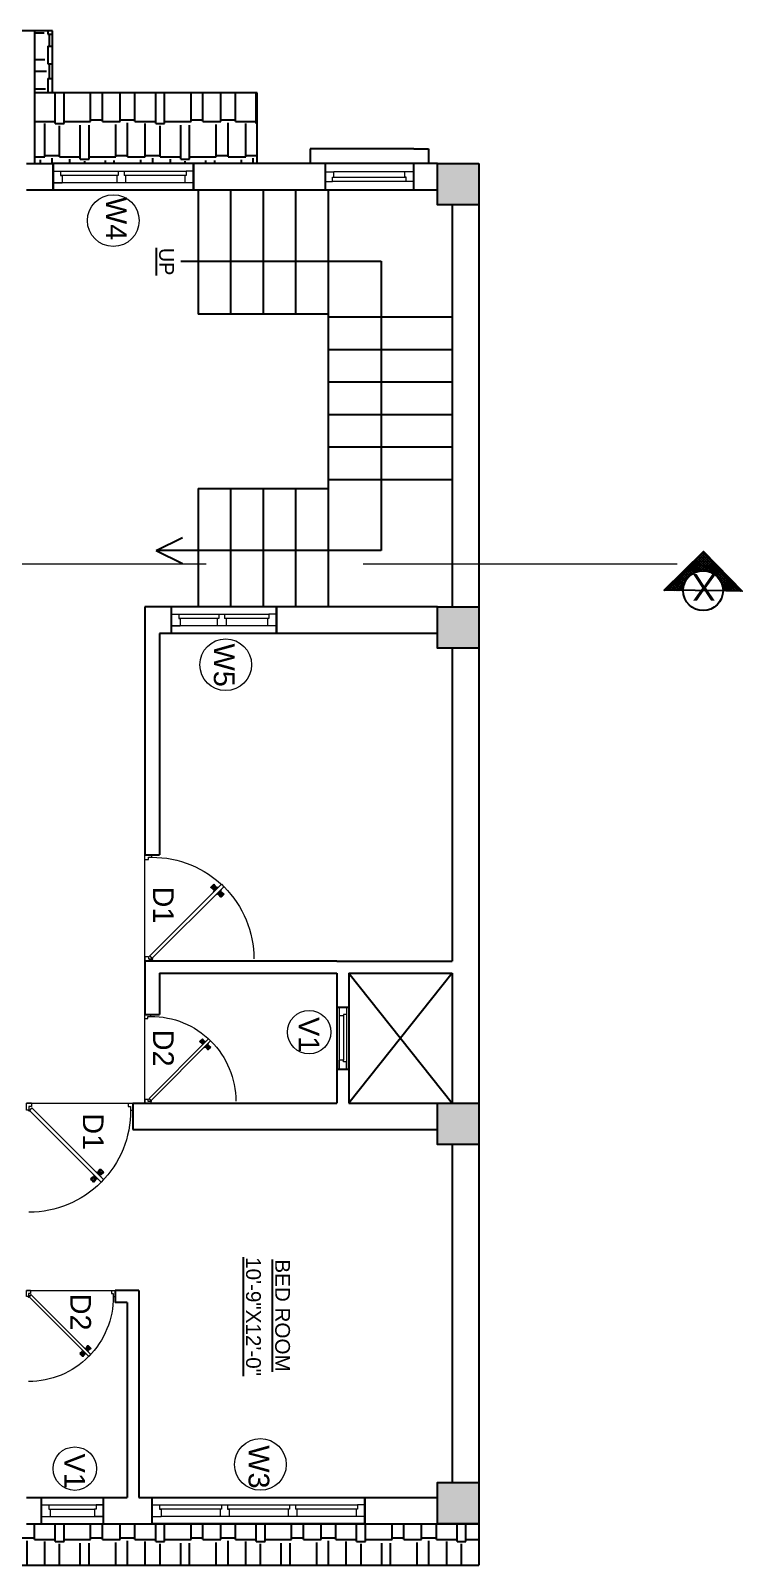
# Model space of a CAD drawing. Header units: inches. Extents: x 1397 to 20304, y -27267 to -746.
# Drawn here: x 16453 to 16694, y -19512 to -18992 of the extents above; entities that cross this region are included whole.
import ezdxf

# ---------------------------------------------------------------- set-up
doc = ezdxf.new("R2010")
doc.units = ezdxf.units.IN
doc.header["$LTSCALE"] = 17
doc.header["$MEASUREMENT"] = 0
doc.linetypes.add('21_FP_00$0$HIDDEN', pattern=[0.375, 0.25, -0.125])
doc.linetypes.add('PHANTOM2', pattern=[1.25, 0.625, -0.125, 0.125, -0.125, 0.125, -0.125])
for name, color, linetype, lineweight in [('25 BOT BAR', 12, 'Continuous', 25), ('aa_section_line', 2, 'PHANTOM2', 13), ('DOOR & WIN', 1, 'Continuous', 25), ('OUTLINE', 1, 'Continuous', 25), ('PUERTAS', 7, 'Continuous', 9), ('TEXT', 231, 'Continuous', 20), ('WINDOW FRAME PLAN', 162, 'Continuous', 18)]:
    doc.layers.add(name, color=color, linetype=linetype, lineweight=lineweight)
doc.layers.add('A-Sect-Iden', color=111, linetype='Continuous')
doc.styles.add('DIMTEXT', font='arial.ttf', dxfattribs={"height": 6})
doc.styles.add('HEADING', font='swissel.ttf')
pattern_1 = [(360, (34998.502, -9027.084), (25.5, 12), [6, -5, 7, -3, 9, -4]), (360, (35004.502, -9026.584), (25.5, 12), [5, -19, 4, -6]), (360, (35016.502, -9027.834), (25.5, 12), [3, -31]), (90, (34998.502, -9027.084), (-8.5, 12), [11.5, -36.5]), (90, (35004.502, -9027.084), (-8.5, 12), [11.25, -36.75]), (90, (35009.502, -9027.084), (-8.5, 12), [10.5, -37.5]), (90, (35016.502, -9027.834), (-8.5, 12), [11.5, -36.5]), (90, (35019.502, -9027.834), (-8.5, 12), [11.5, -36.5]), (90, (35028.502, -9027.084), (-8.5, 12), [11, -37])]

# ---------------------------------------------------------------- blocks, each defined once
blk = doc.blocks.new('3ft')
at = {"layer": 'PUERTAS', "color": 6}
for p, q in [((1.01, 2.52), (25.23, 26.74)), ((26.05, 25.92), (25.23, 26.74)), ((26.05, 25.92), (1.77, 1.64)), ((0, 2.4), (0, 0)), ((0.72, 2.4), (0, 2.4)), ((1.6, 0), (0, 0)), ((0.72, 1.52), (0.72, 2.44)), ((0.8, 1.52), (0.72, 1.52)), ((0.8, 1.52), (0.8, 2.41)), ((0.8, 1.2), (0.8, 1.52)), ((1.6, 1.2), (0.8, 1.2)), ((1.57, 1.84), (0.94, 2.47)), ((1.63, 1.89), (0.97, 2.55)), ((1.63, 1.89), (1.57, 1.84)), ((1.77, 1.64), (1.57, 1.84)), ((1.6, 0), (1.6, 1.2)), ((34.4, 0), (34.4, 1.2)), ((34.4, 1.2), (35.2, 1.2)), ((34.4, 0), (36, 0)), ((35.2, 1.2), (35.2, 2.4)), ((35.2, 2.4), (36, 2.4)), ((36, 0), (36, 2.4))]:
    blk.add_line(p, q, dxfattribs=at)
at = {"layer": 'PUERTAS', "color": 1}
for p, q in [((21.67, 25.73), (22.17, 26.23)), ((21.7, 25.82), (22.14, 26.26)), ((22.58, 26.7), (22.14, 26.26)), ((22.67, 26.73), (22.17, 26.23)), ((22.61, 26.67), (22.58, 26.7)), ((23.45, 25.91), (22.79, 26.73)), ((22.49, 24.95), (21.67, 25.61)), ((21.73, 25.79), (21.7, 25.82)), ((22.6, 24.96), (23.02, 25.38)), ((22.61, 24.25), (22.92, 24.72)), ((22.62, 24.13), (22.61, 24.14)), ((22.7, 25.07), (22.71, 25.06)), ((22.82, 25.06), (23.08, 25.32)), ((22.94, 24.95), (22.83, 25.07)), ((22.92, 24.72), (22.92, 24.72)), ((22.93, 24.94), (23.19, 25.21)), ((22.93, 24.84), (22.93, 24.83)), ((23.44, 25.81), (23.02, 25.38)), ((23.34, 25.58), (23.08, 25.32)), ((23.46, 25.47), (23.19, 25.21)), ((23.33, 25.7), (23.34, 25.69)), ((23.45, 25.46), (23.33, 25.57)), ((23.44, 23.31), (23.45, 23.3)), ((23.56, 23.3), (24.03, 23.61)), ((23.57, 25.47), (23.57, 25.47)), ((24.15, 25.79), (23.68, 25.48)), ((23.68, 25.48), (23.68, 25.48)), ((24.03, 23.61), (24.03, 23.62)), ((24.14, 23.62), (24.14, 23.62)), ((24.25, 23.62), (24.51, 23.89)), ((24.27, 25.78), (24.26, 25.79)), ((24.26, 23.29), (24.69, 23.71)), ((24.26, 23.63), (24.37, 23.52)), ((24.26, 23.18), (24.92, 22.37)), ((24.37, 23.52), (24.63, 23.77)), ((24.37, 23.4), (24.37, 23.4)), ((24.78, 24.15), (24.51, 23.89)), ((24.89, 24.03), (24.63, 23.77)), ((25.11, 24.14), (24.69, 23.71)), ((24.77, 24.14), (24.88, 24.03)), ((24.79, 24.38), (24.78, 24.37)), ((24.78, 24.26), (24.78, 24.26)), ((25.1, 24.84), (24.79, 24.38)), ((25, 24.03), (25, 24.03)), ((25.04, 22.36), (25.54, 22.86)), ((25.09, 24.96), (25.1, 24.95)), ((25.1, 22.42), (25.13, 22.39)), ((25.13, 22.39), (25.57, 22.83)), ((25.22, 24.14), (26.03, 23.48)), ((26.04, 23.37), (25.54, 22.86)), ((26.01, 23.27), (25.57, 22.83)), ((25.98, 23.3), (26.01, 23.27))]:
    blk.add_line(p, q, dxfattribs=at)
at = {"layer": 'PUERTAS', "color": 8}
for p, q in [((22.13, 26.28), (21.98, 26.13)), ((22.88, 25.24), (22.01, 26.06)), ((22.13, 26.28), (22.27, 26.42)), ((22.29, 26.41), (22.27, 26.42)), ((23.16, 25.52), (22.34, 26.39)), ((23.3, 25.66), (22.5, 26.56)), ((23.41, 25.77), (22.65, 26.71)), ((23.46, 25.83), (22.72, 26.75)), ((22.57, 24.94), (21.65, 25.68)), ((22.63, 24.99), (21.69, 25.75)), ((22.74, 25.1), (21.84, 25.9)), ((22.69, 24.32), (23.02, 24.83)), ((22.95, 24.96), (22.84, 25.07)), ((22.98, 24.99), (22.86, 25.1)), ((23.03, 25.04), (22.91, 25.15)), ((22.91, 24.53), (23.1, 24.91)), ((23.11, 25.12), (22.99, 25.23)), ((23.13, 24.76), (23.18, 24.99)), ((23.28, 25.3), (23.17, 25.41)), ((23.36, 25.37), (23.25, 25.49)), ((23.31, 24.94), (23.28, 25.08)), ((23.41, 25.43), (23.3, 25.54)), ((23.46, 25.09), (23.32, 25.13)), ((23.44, 25.45), (23.33, 25.56)), ((23.64, 25.27), (23.41, 25.22)), ((23.87, 25.49), (23.49, 25.3)), ((24.08, 25.71), (23.57, 25.38)), ((23.63, 23.38), (24.14, 23.72)), ((23.84, 23.6), (24.22, 23.79)), ((24.07, 23.82), (24.3, 23.88)), ((24.25, 24), (24.39, 23.97)), ((24.25, 23.26), (24.99, 22.34)), ((24.27, 23.64), (24.38, 23.53)), ((24.3, 23.67), (24.41, 23.56)), ((24.3, 23.32), (25.06, 22.38)), ((24.35, 23.72), (24.46, 23.61)), ((24.4, 24.15), (24.43, 24.01)), ((24.41, 23.43), (25.2, 22.53)), ((24.43, 23.8), (24.54, 23.69)), ((24.58, 24.33), (24.52, 24.1)), ((24.55, 23.57), (25.37, 22.7)), ((24.6, 23.97), (24.72, 23.86)), ((24.8, 24.56), (24.61, 24.18)), ((25.02, 24.77), (24.68, 24.26)), ((24.68, 24.05), (24.79, 23.94)), ((24.73, 24.1), (24.85, 23.99)), ((24.76, 24.13), (24.87, 24.02)), ((24.83, 23.85), (25.7, 23.03)), ((24.97, 23.99), (25.87, 23.2)), ((25.08, 24.1), (26.02, 23.34)), ((25.14, 24.15), (26.06, 23.41)), ((25.58, 22.82), (25.43, 22.67)), ((25.58, 22.82), (25.73, 22.97)), ((25.72, 22.98), (25.73, 22.97)), ((0, 0), (36, 0))]:
    blk.add_line(p, q, dxfattribs=at)
at = {"layer": 'PUERTAS', "color": 2}
for p, q in [((21.99, 26.11), (21.98, 26.13)), ((25.42, 22.68), (25.43, 22.67))]:
    blk.add_line(p, q, dxfattribs=at)
at = {"layer": 'PUERTAS', "color": 6}
for radius in [0.155, 0.0752]:
    blk.add_circle((0.82, 2.56), radius, dxfattribs=at)
blk.add_arc((0.82, 2.56), 34.38, 359.7285, 90.0333, dxfattribs=at)
at = {"layer": 'PUERTAS', "color": 1}
for centre, start, end in [((22.73, 26.68), 38.9236, 135), ((22.54, 25.01), 231.0764, 315), ((22.67, 24.2), 135, 225), ((22.77, 25.12), 225, 315), ((22.99, 24.89), 135, 219.7428), ((22.87, 24.78), 315, 39.7428), ((23.28, 25.63), 315, 45), ((23.39, 25.86), 315, 38.9236), ((23.51, 23.36), 225, 315), ((23.51, 25.41), 50.2572, 135), ((23.62, 25.53), 230.2572, 315), ((24.09, 23.56), 50.2572, 135), ((24.2, 23.68), 230.2572, 315), ((24.2, 25.73), 45, 135), ((24.32, 23.23), 135, 218.9236), ((24.42, 23.46), 135, 225), ((24.84, 24.31), 135, 219.7428), ((24.72, 24.21), 315, 39.7428), ((24.94, 23.98), 45, 135), ((24.98, 22.42), 218.9236, 315), ((25.04, 24.89), 315, 45), ((25.17, 24.08), 51.0764, 135), ((25.98, 23.42), 315, 51.0764)]:
    blk.add_arc(centre, 0.08, start, end, dxfattribs=at)
blk = doc.blocks.new('*U2802')
at = {"color": 3, "xscale": -1}
blk.add_blockref('3ft', (42, 0), dxfattribs=at)
blk = doc.blocks.new('2ft6in')
at = {"layer": 'PUERTAS', "color": 2}
for p, q in [((0.84, 2.1), (21.02, 22.28)), ((21.71, 21.6), (1.47, 1.37)), ((18.33, 21.76), (18.31, 21.77)), ((21.71, 21.6), (21.02, 22.28)), ((21.18, 18.9), (21.2, 18.89)), ((0, 2), (0, 0)), ((0.6, 2), (0, 2)), ((1.33, 0), (0, 0)), ((0.6, 1.26), (0.6, 2.04)), ((0.67, 1.26), (0.6, 1.26)), ((0.67, 1.26), (0.67, 2.01)), ((0.67, 1), (0.67, 1.26)), ((1.33, 1), (0.67, 1)), ((1.31, 1.53), (0.79, 2.06)), ((1.36, 1.58), (0.81, 2.12)), ((1.36, 1.58), (1.31, 1.53)), ((1.47, 1.37), (1.31, 1.53)), ((1.33, 0), (1.33, 1)), ((28.67, 0), (28.67, 1)), ((28.67, 1), (29.33, 1)), ((28.67, 0), (30, 0)), ((29.33, 1), (29.33, 2)), ((29.33, 2), (30, 2)), ((30, 0), (30, 2))]:
    blk.add_line(p, q, dxfattribs=at)
at = {"layer": 'PUERTAS', "color": 8}
for p, q in [((18.81, 20.78), (18.04, 21.4)), ((18.86, 20.83), (18.08, 21.46)), ((18.95, 20.92), (18.2, 21.58)), ((18.44, 21.9), (18.31, 21.77)), ((19.07, 21.03), (18.34, 21.72)), ((18.44, 21.9), (18.56, 22.02)), ((18.58, 22.01), (18.56, 22.02)), ((19.3, 21.26), (18.61, 22)), ((19.42, 21.38), (18.75, 22.14)), ((19.51, 21.48), (18.88, 22.26)), ((19.55, 21.53), (18.93, 22.3)), ((19.13, 20.8), (19.03, 20.9)), ((19.15, 20.82), (19.05, 20.92)), ((19.19, 20.87), (19.1, 20.96)), ((19.25, 20.93), (19.16, 21.02)), ((19.28, 20.63), (19.32, 20.83)), ((19.4, 21.08), (19.31, 21.17)), ((19.47, 21.15), (19.38, 21.24)), ((19.43, 20.78), (19.4, 20.9)), ((19.51, 21.19), (19.42, 21.28)), ((19.55, 20.91), (19.43, 20.94)), ((19.53, 21.21), (19.44, 21.3)), ((19.7, 21.06), (19.51, 21.01)), ((19.89, 21.24), (19.58, 21.08)), ((20.07, 21.42), (19.64, 21.15)), ((18.91, 20.27), (19.19, 20.69)), ((19.09, 20.44), (19.25, 20.76)), ((19.69, 19.49), (20.12, 19.76)), ((19.87, 19.67), (20.18, 19.83)), ((20.06, 19.85), (20.25, 19.9)), ((20.21, 20), (20.33, 19.97)), ((20.21, 19.38), (20.83, 18.61)), ((20.23, 19.7), (20.32, 19.61)), ((20.25, 19.72), (20.34, 19.63)), ((20.25, 19.43), (20.88, 18.65)), ((20.29, 19.76), (20.38, 19.67)), ((20.33, 20.13), (20.36, 20.01)), ((20.34, 19.53), (21, 18.77)), ((20.36, 19.83), (20.45, 19.74)), ((20.48, 20.28), (20.44, 20.08)), ((20.46, 19.64), (21.14, 18.91)), ((20.5, 19.98), (20.6, 19.89)), ((20.67, 20.47), (20.51, 20.15)), ((20.85, 20.64), (20.57, 20.22)), ((20.57, 20.04), (20.66, 19.95)), ((20.61, 20.09), (20.7, 19.99)), ((20.63, 20.11), (20.72, 20.01)), ((20.69, 19.87), (21.42, 19.19)), ((20.81, 19.99), (21.56, 19.33)), ((20.9, 20.08), (21.68, 19.45)), ((20.95, 20.13), (21.72, 19.51)), ((21.32, 19.01), (21.2, 18.89)), ((21.32, 19.01), (21.44, 19.14)), ((21.43, 19.15), (21.44, 19.14)), ((0, 0), (30, 0))]:
    blk.add_line(p, q, dxfattribs=at)
at = {"layer": 'PUERTAS', "color": 1}
for p, q in [((18.06, 21.44), (18.48, 21.86)), ((18.74, 20.79), (18.06, 21.34)), ((18.08, 21.51), (18.45, 21.88)), ((18.11, 21.49), (18.08, 21.51)), ((18.82, 22.25), (18.45, 21.88)), ((18.9, 22.28), (18.48, 21.86)), ((18.84, 22.23), (18.82, 22.25)), ((18.83, 20.8), (19.18, 21.15)), ((18.92, 20.89), (18.93, 20.88)), ((19.54, 21.59), (18.99, 22.27)), ((19.02, 20.88), (19.24, 21.1)), ((19.12, 20.8), (19.03, 20.89)), ((19.11, 20.79), (19.33, 21.01)), ((19.54, 21.5), (19.18, 21.15)), ((19.45, 21.31), (19.24, 21.1)), ((19.55, 21.22), (19.33, 21.01)), ((19.45, 21.41), (19.45, 21.41)), ((19.54, 21.22), (19.45, 21.31)), ((19.64, 21.23), (19.64, 21.23)), ((19.74, 21.24), (19.73, 21.23)), ((20.12, 21.49), (19.74, 21.24)), ((20.22, 21.48), (20.22, 21.49)), ((20.91, 20.8), (20.91, 20.79)), ((18.84, 20.21), (19.1, 20.6)), ((18.85, 20.11), (18.84, 20.12)), ((19.1, 20.7), (19.11, 20.69)), ((19.1, 20.6), (19.1, 20.6)), ((19.53, 19.43), (19.54, 19.42)), ((19.64, 19.42), (20.02, 19.67)), ((20.02, 19.67), (20.03, 19.68)), ((20.12, 19.68), (20.12, 19.68)), ((20.21, 19.69), (20.43, 19.9)), ((20.22, 19.41), (20.57, 19.76)), ((20.22, 19.69), (20.31, 19.6)), ((20.22, 19.32), (20.76, 18.64)), ((20.31, 19.6), (20.52, 19.81)), ((20.31, 19.5), (20.31, 19.5)), ((20.65, 20.12), (20.43, 19.9)), ((20.74, 20.03), (20.52, 19.81)), ((20.93, 20.11), (20.57, 19.76)), ((20.64, 20.11), (20.73, 20.02)), ((20.66, 20.31), (20.65, 20.31)), ((20.65, 20.21), (20.65, 20.22)), ((20.91, 20.7), (20.66, 20.31)), ((20.84, 20.02), (20.83, 20.03)), ((20.86, 18.63), (21.28, 19.05)), ((20.91, 18.68), (20.94, 18.66)), ((20.94, 18.66), (21.31, 19.03)), ((21.02, 20.12), (21.7, 19.57)), ((21.7, 19.47), (21.28, 19.05)), ((21.67, 19.4), (21.31, 19.03)), ((21.65, 19.42), (21.67, 19.4))]:
    blk.add_line(p, q, dxfattribs=at)
at = {"layer": 'PUERTAS', "color": 2}
for radius in [0.129, 0.0627]:
    blk.add_circle((0.68, 2.14), radius, dxfattribs=at)
at = {"layer": 'PUERTAS', "color": 8}
blk.add_arc((0.68, 2.14), 28.65, 359.7285, 90.0333, dxfattribs=at)
at = {"layer": 'PUERTAS', "color": 1}
for centre, start, end in [((18.78, 20.84), 231.0764, 315), ((18.94, 22.23), 38.9236, 135), ((18.97, 20.93), 225, 315), ((19.16, 20.74), 135, 219.7428), ((19.4, 21.36), 315, 45), ((19.49, 21.55), 315, 38.9236), ((19.6, 21.18), 50.2572, 135), ((19.68, 21.28), 230.2572, 315), ((20.17, 21.44), 45, 135), ((20.87, 20.75), 315, 45), ((18.89, 20.16), 135, 225), ((19.06, 20.65), 315, 39.7428), ((19.59, 19.47), 225, 315), ((20.07, 19.63), 50.2572, 135), ((20.16, 19.73), 230.2572, 315), ((20.27, 19.36), 135, 218.9236), ((20.35, 19.55), 135, 225), ((20.7, 20.26), 135, 219.7428), ((20.6, 20.17), 315, 39.7428), ((20.78, 19.98), 45, 135), ((20.82, 18.68), 218.9236, 315), ((20.98, 20.07), 51.0764, 135), ((21.65, 19.52), 315, 51.0764)]:
    blk.add_arc(centre, 0.0667, start, end, dxfattribs=at)
blk = doc.blocks.new('*U2794')
at = {"color": 3, "xscale": -1}
blk.add_blockref('2ft6in', (42, 0), dxfattribs=at)
blk = doc.blocks.new('*U3030')
at = {"color": 3}
blk.add_blockref('3ft', (0, 0), dxfattribs=at)
blk = doc.blocks.new("W4'")
at = {"layer": '25 BOT BAR'}
for p, q in [((9894.28, -8421.4), (9894.28, -8468.92)), ((9903.28, -8421.4), (9903.28, -8468.92))]:
    blk.add_line(p, q, dxfattribs=at)
at = {"layer": 'DOOR & WIN'}
blk.add_line((9903.28, -8421.4), (9894.28, -8421.4), dxfattribs=at)
at = {"layer": 'OUTLINE'}
blk.add_line((9903.28, -8468.92), (9894.28, -8468.92), dxfattribs=at)
at = {"layer": 'WINDOW FRAME PLAN'}
for p, q in [((9896.78, -8421.4), (9896.78, -8423.9)), ((9896.78, -8468.92), (9896.78, -8423.9)), ((9896.78, -8423.9), (9898.28, -8423.9)), ((9898.28, -8423.9), (9898.28, -8424.4)), ((9898.28, -8424.4), (9898.28, -8444.9)), ((9898.28, -8424.4), (9900.78, -8424.4)), ((9900.78, -8421.4), (9900.78, -8424.4)), ((9900.78, -8424.4), (9900.78, -8468.92)), ((9896.78, -8444.9), (9898.28, -8444.9)), ((9898.28, -8444.4), (9900.78, -8444.4)), ((9896.78, -8446.9), (9898.28, -8446.9)), ((9898.28, -8446.9), (9898.28, -8447.4)), ((9898.28, -8446.9), (9898.28, -8466.42)), ((9898.28, -8447.4), (9900.78, -8447.4)), ((9896.78, -8468.92), (9896.78, -8466.42)), ((9896.78, -8466.42), (9898.28, -8466.42)), ((9898.28, -8465.92), (9900.78, -8465.92)), ((9898.28, -8466.42), (9898.28, -8465.92)), ((9900.78, -8468.92), (9900.78, -8465.92))]:
    blk.add_line(p, q, dxfattribs=at)
blk = doc.blocks.new('ffddd')
at = {"layer": 'DOOR & WIN'}
for p, q in [((-13345.31, -2388.07), (-13345.31, -2316.07)), ((-13336.31, -2316.07), (-13345.31, -2316.07)), ((-13336.31, -2316.07), (-13336.31, -2388.07)), ((-13336.31, -2388.07), (-13345.31, -2388.07)), ((-13336.31, -2388.07), (-13345.31, -2388.07))]:
    blk.add_line(p, q, dxfattribs=at)
at = {"layer": 'WINDOW FRAME PLAN'}
for p, q in [((-13342.81, -2316.07), (-13342.81, -2318.57)), ((-13338.81, -2316.07), (-13338.81, -2319.07)), ((-13342.81, -2385.57), (-13342.81, -2318.57)), ((-13342.81, -2318.57), (-13341.31, -2318.57)), ((-13341.31, -2318.57), (-13341.31, -2319.07)), ((-13341.31, -2319.07), (-13341.31, -2339.57)), ((-13341.31, -2319.07), (-13338.81, -2319.07)), ((-13338.81, -2319.07), (-13338.81, -2385.07)), ((-13342.81, -2339.57), (-13341.31, -2339.57)), ((-13342.81, -2341.57), (-13341.31, -2341.57)), ((-13341.31, -2339.07), (-13338.81, -2339.07)), ((-13341.31, -2341.57), (-13341.31, -2342.07)), ((-13341.31, -2341.57), (-13341.31, -2362.57)), ((-13341.31, -2342.07), (-13338.81, -2342.07)), ((-13342.81, -2362.57), (-13341.31, -2362.57)), ((-13341.31, -2362.07), (-13338.81, -2362.07)), ((-13341.31, -2362.57), (-13341.31, -2362.07)), ((-13342.81, -2364.57), (-13341.31, -2364.57)), ((-13341.31, -2364.57), (-13341.31, -2385.57)), ((-13341.31, -2365.07), (-13338.81, -2365.07)), ((-13342.81, -2388.07), (-13342.81, -2385.57)), ((-13342.81, -2385.57), (-13341.31, -2385.57)), ((-13341.31, -2385.07), (-13338.81, -2385.07)), ((-13341.31, -2385.57), (-13341.31, -2385.07)), ((-13338.81, -2388.07), (-13338.81, -2385.07))]:
    blk.add_line(p, q, dxfattribs=at)

msp = doc.modelspace()

# ---------------------------------------------------------------- hatches: boundary and pattern name
at = {"layer": 'A-Sect-Iden', "ltscale": 0.5}
h = msp.add_hatch(dxfattribs=at)
h.set_pattern_fill('ANSI37', color=2, scale=5, angle=270, style=0)
h.set_pattern_definition([(315, (10498.766, 6667.1693), (0.441941738, 0.441941738), []), (45, (10498.766, 6667.1693), (-0.441941738, 0.441941738), [])])
h.paths.add_polyline_path([(16673.53, -19181.84), (16667.04, -19181.77), (16680.42, -19168.66), (16693.53, -19182.04), (16687.03, -19181.98, 1)])
at = {"layer": 'DOOR & WIN'}
h = msp.add_hatch(color=256, dxfattribs=at)
h.dxf.hatch_style = 1
h.paths.add_polyline_path([(16604.34, -19051.37), (16604.34, -19037.37), (16590.34, -19037.37), (16590.34, -19051.37)])
h = msp.add_hatch(color=256, dxfattribs=at)
h.dxf.hatch_style = 1
h.paths.add_polyline_path([(16604.34, -19201.37), (16604.34, -19187.37), (16590.34, -19187.37), (16590.34, -19201.37)])
h = msp.add_hatch(color=256, dxfattribs=at)
h.dxf.hatch_style = 1
h.paths.add_polyline_path([(16604.34, -19369.37), (16604.34, -19355.37), (16590.34, -19355.37), (16590.34, -19369.37)])
h = msp.add_hatch(color=256, dxfattribs=at)
h.dxf.hatch_style = 1
h.paths.add_polyline_path([(16604.34, -19497.83), (16604.34, -19483.83), (16590.34, -19483.83), (16590.34, -19497.83)])
at = {"layer": 'OUTLINE'}
h = msp.add_hatch(dxfattribs=at)
h.set_pattern_fill('AR-RSHKE', color=8, angle=270)
h.set_pattern_definition([(270, (34998.502, -9027.084), (12, -25.5), [6, -5, 7, -3, 9, -4]), (270, (34999.002, -9033.084), (12, -25.5), [5, -19, 4, -6]), (270, (34997.752, -9045.084), (12, -25.5), [3, -31]), (360, (34998.502, -9027.084), (12, 8.5), [11.5, -36.5]), (360, (34998.502, -9033.084), (12, 8.5), [11.25, -36.75]), (360, (34998.502, -9038.084), (12, 8.5), [10.5, -37.5]), (360, (34997.752, -9045.084), (12, 8.5), [11.5, -36.5]), (360, (34997.752, -9048.084), (12, 8.5), [11.5, -36.5]), (360, (34998.502, -9057.084), (12, 8.5), [11, -37])])
h.paths.add_polyline_path([(16460.1, -19013.37), (16460.1, -18992.37), (16454.1, -18992.37), (16454.1, -19013.37)])
h = msp.add_hatch(dxfattribs=at)
h.set_pattern_fill('AR-RSHKE', color=8, angle=360)
h.set_pattern_definition(pattern_1)
h.paths.add_polyline_path([(16454.1, -19013.37), (16454.1, -19037.37), (16460.34, -19037.37), (16507.86, -19037.37), (16529.34, -19037.37), (16529.34, -19013.37)])
h = msp.add_hatch(dxfattribs=at)
h.set_pattern_fill('AR-RSHKE', color=8, angle=360)
h.set_pattern_definition(pattern_1)
h.paths.add_polyline_path([(16604.34, -19511.83), (16604.34, -19497.83), (16590.34, -19497.83), (16451.34, -19497.83), (16437.34, -19497.83), (16102.34, -19497.83), (16102.34, -19511.83)])

# ---------------------------------------------------------------- linework, layer by layer
at = {"layer": '25 BOT BAR'}
for p, q in [((16460.1, -18992.37), (16300.1, -18992.37)), ((16454.1, -19037.37), (16454.1, -18992.37)), ((16460.1, -19013.37), (16460.1, -18992.37)), ((16529.34, -19013.37), (16454.1, -19013.37)), ((16529.34, -19037.37), (16529.34, -19013.37)), ((16552.34, -19032.37), (16547.34, -19032.37)), ((16547.34, -19032.37), (16547.34, -19037.37)), ((16582.34, -19032.37), (16552.34, -19032.37)), ((16582.34, -19032.37), (16587.34, -19032.37)), ((16587.34, -19032.37), (16587.34, -19037.37)), ((16451.34, -19037.37), (16460.34, -19037.37)), ((16460.34, -19037.37), (16460.34, -19046.37)), ((16552.34, -19037.37), (16507.86, -19037.37)), ((16507.86, -19037.37), (16507.86, -19046.37)), ((16582.34, -19037.37), (16552.34, -19037.37)), ((16552.34, -19037.37), (16552.34, -19046.37)), ((16590.34, -19037.37), (16571.16, -19037.37)), ((16582.34, -19046.37), (16582.34, -19037.37)), ((16460.34, -19046.37), (16451.34, -19046.37)), ((16590.34, -19046.37), (16507.86, -19046.37)), ((16509.34, -19046.37), (16509.34, -19088.37)), ((16520.34, -19046.37), (16520.34, -19088.37)), ((16531.34, -19046.37), (16531.34, -19088.37)), ((16542.34, -19046.37), (16542.34, -19088.37)), ((16553.34, -19046.37), (16553.34, -19088.37)), ((16595.34, -19051.37), (16595.34, -19145.37)), ((16604.34, -19051.37), (16604.34, -19187.37)), ((16503.55, -19070.37), (16571.34, -19070.37)), ((16571.34, -19070.37), (16571.34, -19168.37)), ((16553.34, -19088.37), (16509.34, -19088.37)), ((16553.34, -19088.37), (16553.34, -19147.37)), ((16595.34, -19089.37), (16553.34, -19089.37)), ((16595.34, -19100.37), (16553.34, -19100.37)), ((16595.34, -19111.37), (16553.34, -19111.37)), ((16595.34, -19122.37), (16553.34, -19122.37)), ((16595.34, -19133.37), (16553.34, -19133.37)), ((16509.34, -19147.37), (16509.34, -19187.37)), ((16509.34, -19147.37), (16553.34, -19147.37)), ((16520.34, -19147.37), (16520.34, -19187.37)), ((16531.34, -19147.37), (16531.34, -19187.37)), ((16542.34, -19147.37), (16542.34, -19187.37)), ((16595.34, -19144.37), (16553.34, -19144.37)), ((16553.34, -19147.37), (16553.34, -19187.37)), ((16595.34, -19145.37), (16595.34, -19187.37)), ((16495.21, -19168.37), (16504.05, -19163.98)), ((16571.34, -19168.37), (16495.21, -19168.37)), ((16495.21, -19168.37), (16504.05, -19172.77)), ((16590.34, -19187.37), (16491.34, -19187.37)), ((16491.34, -19187.37), (16491.34, -19271.37)), ((16535.86, -19187.37), (16500.34, -19187.37)), ((16535.86, -19187.37), (16535.86, -19196.37)), ((16590.34, -19196.37), (16496.34, -19196.37)), ((16496.34, -19196.37), (16496.34, -19271.37)), ((16535.86, -19196.37), (16500.34, -19196.37)), ((16491.34, -19271.37), (16496.34, -19271.37)), ((16491.34, -19307.37), (16491.34, -19325.37)), ((16556.34, -19307.37), (16595.34, -19307.37)), ((16496.34, -19311.37), (16496.34, -19325.37)), ((16560.34, -19311.37), (16595.34, -19355.37)), ((16595.34, -19311.37), (16560.34, -19355.37)), ((16556.34, -19322.87), (16560.34, -19322.87)), ((16491.34, -19325.37), (16496.34, -19325.37)), ((16556.34, -19343.87), (16560.34, -19343.87)), ((16487.34, -19355.37), (16487.34, -19364.37)), ((16489.34, -19418.83), (16481.34, -19418.83)), ((16481.34, -19418.83), (16481.34, -19422.83)), ((16485.34, -19422.83), (16481.34, -19422.83)), ((16456.34, -19497.83), (16456.34, -19488.83)), ((16477.34, -19497.83), (16477.34, -19488.83)), ((16604.34, -19497.83), (16604.34, -19511.83))]:
    msp.add_line(p, q, dxfattribs=at)
at = {"layer": 'A-Sect-Iden', "ltscale": 0.5}
msp.add_lwpolyline([(16688.03, -19182.02), (16667.06, -19181.8), (16680.44, -19168.7), (16693.54, -19182.08), (16688.03, -19182.02)], dxfattribs=at)
msp.add_circle((16680.28, -19181.91), 6.75, dxfattribs=at)
at = {"layer": 'aa_section_line', "linetype": '21_FP_00$0$HIDDEN', "ltscale": 25}
msp.add_line((16671.53, -19172.94), (16077.74, -19172.93), dxfattribs=at)
at = {"layer": 'DOOR & WIN'}
for p, q in [((16535.86, -19196.37), (16535.86, -19187.37)), ((16604.34, -19187.37), (16604.34, -19497.83)), ((16595.34, -19201.37), (16595.34, -19307.37)), ((16556.34, -19307.37), (16491.34, -19307.37)), ((16556.34, -19311.37), (16556.34, -19355.37)), ((16560.34, -19311.37), (16560.34, -19355.37)), ((16595.34, -19311.37), (16595.34, -19355.37)), ((16595.34, -19369.37), (16595.34, -19483.83)), ((16489.34, -19418.83), (16489.34, -19488.83)), ((16485.34, -19422.83), (16485.34, -19488.83)), ((16451.34, -19488.83), (16485.34, -19488.83)), ((16489.34, -19488.83), (16590.34, -19488.83)), ((16451.34, -19497.83), (16604.34, -19497.83)), ((16102.34, -19511.83), (16604.34, -19511.83))]:
    msp.add_line(p, q, dxfattribs=at)
at = {"layer": 'OUTLINE'}
for p, q in [((16500.34, -19196.37), (16500.34, -19187.37)), ((16496.34, -19311.37), (16556.34, -19311.37)), ((16560.34, -19311.37), (16595.34, -19311.37)), ((16487.34, -19355.37), (16491.34, -19355.37)), ((16491.34, -19355.37), (16556.34, -19355.37)), ((16560.34, -19355.37), (16590.34, -19355.37)), ((16487.34, -19364.37), (16590.34, -19364.37)), ((16565.84, -19488.83), (16565.84, -19497.83))]:
    msp.add_line(p, q, dxfattribs=at)
for points in [[(16604.34, -19037.37), (16604.34, -19051.37), (16590.34, -19051.37), (16590.34, -19037.37)], [(16604.34, -19187.37), (16604.34, -19201.37), (16590.34, -19201.37), (16590.34, -19187.37)], [(16604.34, -19355.37), (16604.34, -19369.37), (16590.34, -19369.37), (16590.34, -19355.37)], [(16604.34, -19483.83), (16604.34, -19497.83), (16590.34, -19497.83), (16590.34, -19483.83)]]:
    msp.add_lwpolyline(points, close=True, dxfattribs=at)
at = {"layer": 'TEXT'}
for centre, radius in [((16480.67, -19056.65), 8.75), ((16518.71, -19207.01), 8.75), ((16546.94, -19331.35), 7.35), ((16530.46, -19477.7), 8.75), ((16467.63, -19479.11), 7.35)]:
    msp.add_circle(centre, radius, dxfattribs=at)
at = {"layer": 'WINDOW FRAME PLAN'}
for p, q in [((16552.34, -19040.13), (16555.34, -19040.13)), ((16552.34, -19043.43), (16554.84, -19043.43)), ((16554.84, -19041.94), (16579.84, -19041.94)), ((16554.84, -19041.94), (16555.34, -19041.94)), ((16554.84, -19043.43), (16554.84, -19041.94)), ((16579.84, -19043.43), (16554.84, -19043.43)), ((16579.34, -19040.13), (16555.34, -19040.13)), ((16555.34, -19041.94), (16555.34, -19040.13)), ((16579.34, -19041.94), (16579.34, -19040.13)), ((16582.34, -19040.13), (16579.34, -19040.13)), ((16579.84, -19041.94), (16579.34, -19041.94)), ((16579.84, -19043.43), (16579.84, -19041.94)), ((16582.34, -19043.43), (16579.84, -19043.43)), ((16500.34, -19189.87), (16533.36, -19189.87)), ((16500.34, -19189.87), (16502.84, -19189.87)), ((16532.86, -19193.87), (16500.34, -19193.87)), ((16500.34, -19193.87), (16503.34, -19193.87)), ((16502.84, -19189.87), (16502.84, -19191.37)), ((16502.84, -19191.37), (16503.34, -19191.37)), ((16516.36, -19191.37), (16502.84, -19191.37)), ((16503.34, -19191.37), (16503.34, -19193.87)), ((16515.86, -19191.37), (16515.86, -19193.87)), ((16516.36, -19191.37), (16515.86, -19191.37)), ((16516.36, -19189.87), (16516.36, -19191.37)), ((16518.36, -19189.87), (16518.36, -19191.37)), ((16532.86, -19191.37), (16518.36, -19191.37)), ((16518.86, -19191.37), (16518.86, -19193.87)), ((16532.86, -19191.37), (16532.86, -19193.87)), ((16533.36, -19191.37), (16532.86, -19191.37)), ((16535.86, -19193.87), (16532.86, -19193.87)), ((16535.86, -19189.87), (16533.36, -19189.87)), ((16533.36, -19189.87), (16533.36, -19191.37)), ((16557.09, -19322.87), (16557.09, -19343.87)), ((16557.09, -19322.87), (16557.09, -19325.87)), ((16559.59, -19322.87), (16559.59, -19343.87)), ((16559.59, -19322.87), (16559.59, -19325.37)), ((16558.59, -19325.87), (16557.09, -19325.87)), ((16559.59, -19325.37), (16558.59, -19325.37)), ((16558.59, -19325.37), (16558.59, -19325.87)), ((16558.59, -19325.87), (16558.59, -19340.87)), ((16557.09, -19343.87), (16557.09, -19340.87)), ((16558.59, -19340.87), (16557.09, -19340.87)), ((16558.59, -19341.37), (16558.59, -19340.87)), ((16559.59, -19341.37), (16558.59, -19341.37)), ((16559.59, -19343.87), (16559.59, -19341.37)), ((16456.34, -19491.33), (16477.34, -19491.33)), ((16456.34, -19491.33), (16458.84, -19491.33)), ((16456.34, -19495.33), (16477.34, -19495.33)), ((16456.34, -19495.33), (16459.34, -19495.33)), ((16458.84, -19491.33), (16458.84, -19492.83)), ((16458.84, -19492.83), (16459.34, -19492.83)), ((16459.34, -19492.83), (16474.34, -19492.83)), ((16459.34, -19492.83), (16459.34, -19495.33)), ((16474.34, -19492.83), (16474.34, -19495.33)), ((16474.84, -19492.83), (16474.34, -19492.83)), ((16477.34, -19495.33), (16474.34, -19495.33)), ((16477.34, -19491.33), (16474.84, -19491.33)), ((16474.84, -19491.33), (16474.84, -19492.83))]:
    msp.add_line(p, q, dxfattribs=at)

# ---------------------------------------------------------------- block references
at = {"layer": '25 BOT BAR', "rotation": 270}
msp.add_blockref("W4'", (24929.26, -9143.09), dxfattribs=at)
at = {"layer": 'DOOR & WIN', "xscale": -1, "rotation": 270}
msp.add_blockref('*U3030', (16491.34, -19307.37), dxfattribs=at)
at = {"layer": 'DOOR & WIN'}
for name, p, rotation in [('*U2794', (16491.34, -19313.37), 270), ('*U2802', (16493.34, -19355.37), 180), ('*U2794', (16493.34, -19418.83), 180)]:
    msp.add_blockref(name, p, dxfattribs=dict(at, rotation=rotation))
at = {"layer": 'OUTLINE', "rotation": 270}
msp.add_blockref('ffddd', (18881.91, -32834.15), dxfattribs=at)

# ---------------------------------------------------------------- texts
at = {"layer": 'A-Sect-Iden', "ltscale": 0.5, "insert": (16680.67, -19180.8), "char_height": 9, "width": 12.25, "attachment_point": 5, "rotation": 179.2631, "style": 'HEADING'}
msp.add_mtext('X', dxfattribs=at)
at = {"layer": 'DOOR & WIN', "char_height": 5, "attachment_point": 5, "rotation": 270}
for s, insert in [('{\\L\\C7;UP}', (16498.67, -19070.54)), ('{\\fArial TUR|b0|i0|c0|p34;\\L\\C7;10\'-9"X12\'-0"}', (16528.07, -19427.64)), ('{\\fArial TUR|b0|i0|c0|p34;\\L\\C7;BED ROOM}', (16537.93, -19427.29))]:
    msp.add_mtext(s, dxfattribs=dict(at, insert=insert))
at = {"layer": 'TEXT', "style": 'DIMTEXT'}
for s, p in [('W4', (16478.22, -19048.65)), ('W5', (16514.71, -19199.81)), ('D1', (16494.12, -19282.06)), ('V1', (16543.43, -19326.24)), ('D2', (16494.12, -19330.53)), ('D1', (16470.37, -19358.81)), ('D2', (16466.13, -19419.88)), ('V1', (16464.11, -19474)), ('W3', (16526.46, -19471.2))]:
    msp.add_text(s, height=7, rotation=270, dxfattribs=at).set_placement(p)

doc.saveas('drawing.dxf')
